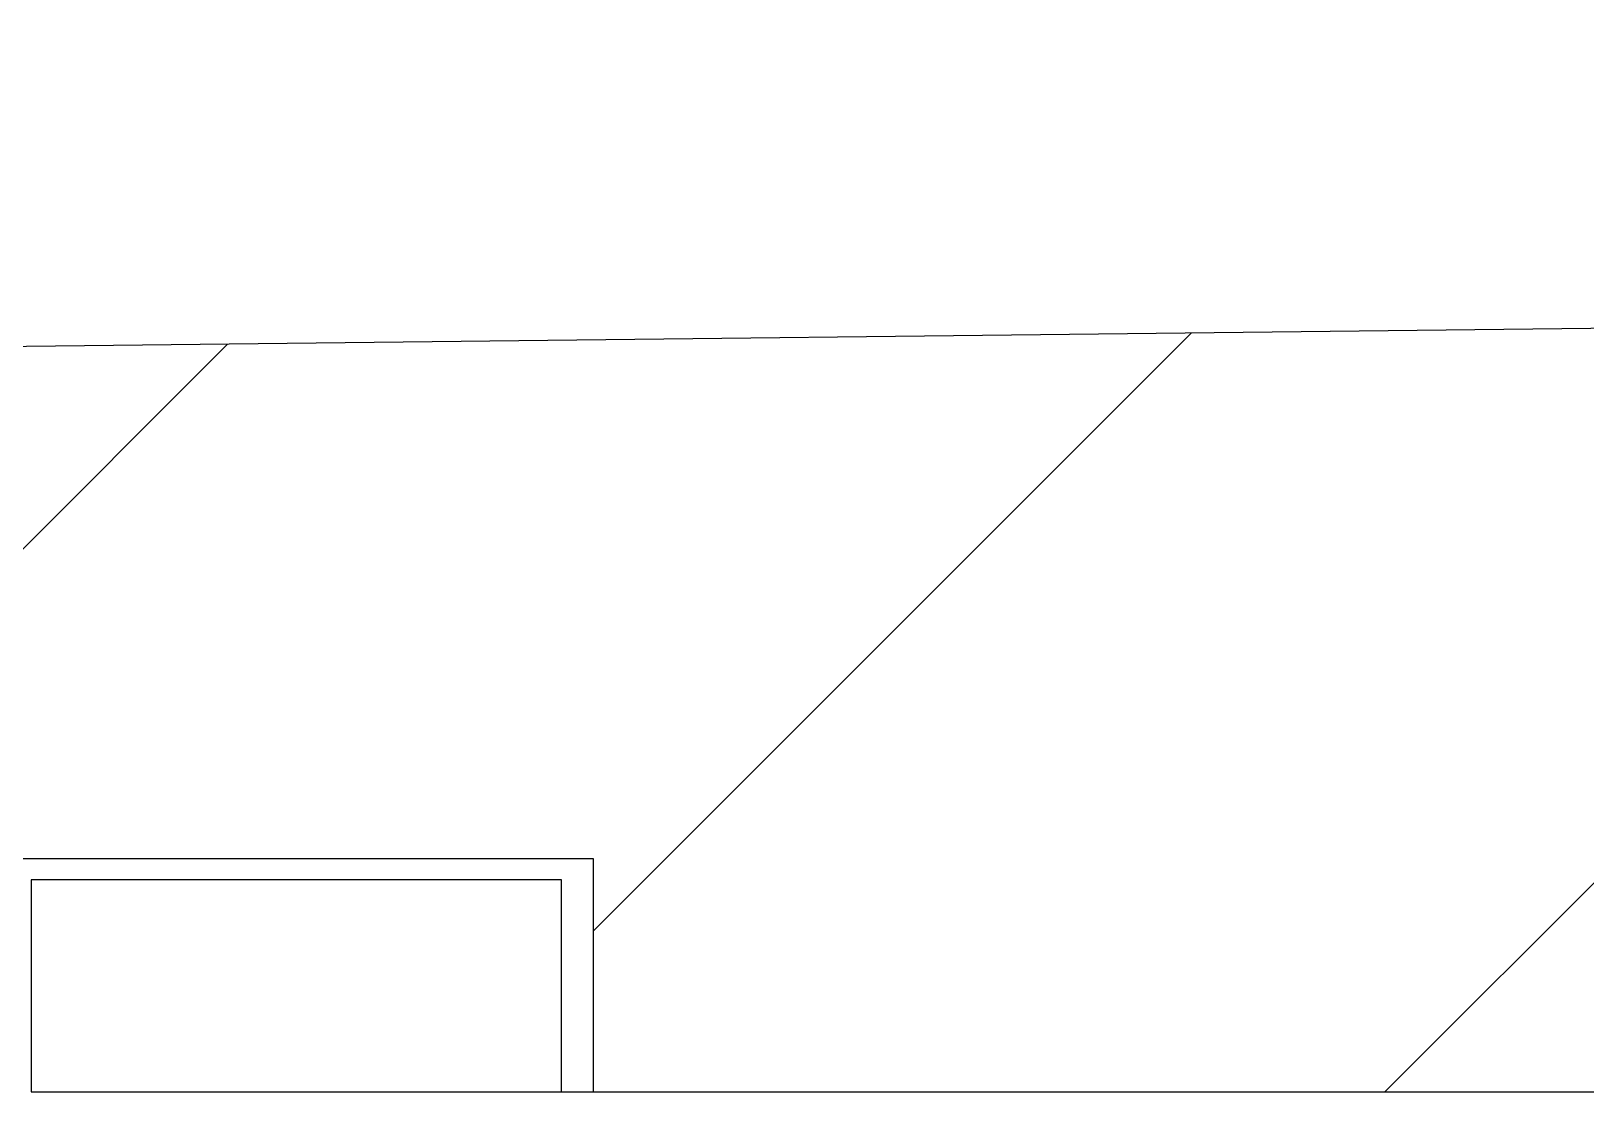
# Model space of a CAD drawing. Header units: millimetres. Extents: x 68 to 2000, y 100 to 2870.
# Drawn here: x 610.8 to 684.1, y 2695.2 to 2745.2 of the extents above; entities that cross this region are included whole.
import ezdxf

# ---------------------------------------------------------------- set-up
doc = ezdxf.new("R2010")
doc.units = ezdxf.units.MM
doc.header["$LTSCALE"] = 10
doc.layers.add('_Sichtbarkanten', color=7, linetype='Continuous', lineweight=25)
doc.layers.add('Schraffur (ISO)', color=7, linetype='Continuous', lineweight=13)

msp = doc.modelspace()

# ---------------------------------------------------------------- hatches: boundary and pattern name
at = {"layer": 'Schraffur (ISO)'}
h = msp.add_hatch(dxfattribs=at)
h.set_pattern_fill('ANSI31', color=256, scale=254, style=0)
h.set_pattern_definition([(45, (0, 0), (-22.45064, 22.45064), [])])
h.paths.add_polyline_path([(599.579, 2709.96), (609.579, 2709.96), (609.579, 2706.16), (637.279, 2706.16), (637.279, 2695.16), (1889.279, 2695.16), (1889.279, 2745.16), (599.279, 2730.16), (579.579, 2730.16), (579.579, 2721.567), (579.579, 2719.96), (579.624, 2719.96), (599.579, 2719.96)])
h.paths.add_polyline_path([(489.279, 2730.16), (489.279, 2709.96), (499.279, 2709.96), (499.279, 2719.96), (519.235, 2719.96), (519.279, 2719.96), (519.279, 2721.567), (519.279, 2730.16)])
h = msp.add_hatch(dxfattribs=at)
h.set_pattern_fill('ANSI31', color=256, scale=254, angle=75.00018, style=0)
h.set_pattern_definition([(120.0002, (0, 0), (-27.49626, -15.8751), [])])
h.paths.add_polyline_path([(610.779, 2695.16), (635.779, 2695.16), (635.779, 2705.16), (610.779, 2705.16)])

# ---------------------------------------------------------------- linework, layer by layer
at = {"layer": '_Sichtbarkanten'}
for p, q in [((1889.279, 2745.16), (599.279, 2730.16)), ((609.579, 2706.16), (637.279, 2706.16)), ((637.279, 2706.16), (637.279, 2695.16)), ((635.779, 2705.16), (610.779, 2705.16)), ((610.779, 2705.16), (610.779, 2695.16)), ((635.779, 2695.16), (635.779, 2705.16)), ((610.779, 2695.16), (635.779, 2695.16)), ((635.779, 2695.16), (637.279, 2695.16)), ((637.279, 2695.16), (1889.279, 2695.16))]:
    msp.add_line(p, q, dxfattribs=at)

doc.saveas('drawing.dxf')
